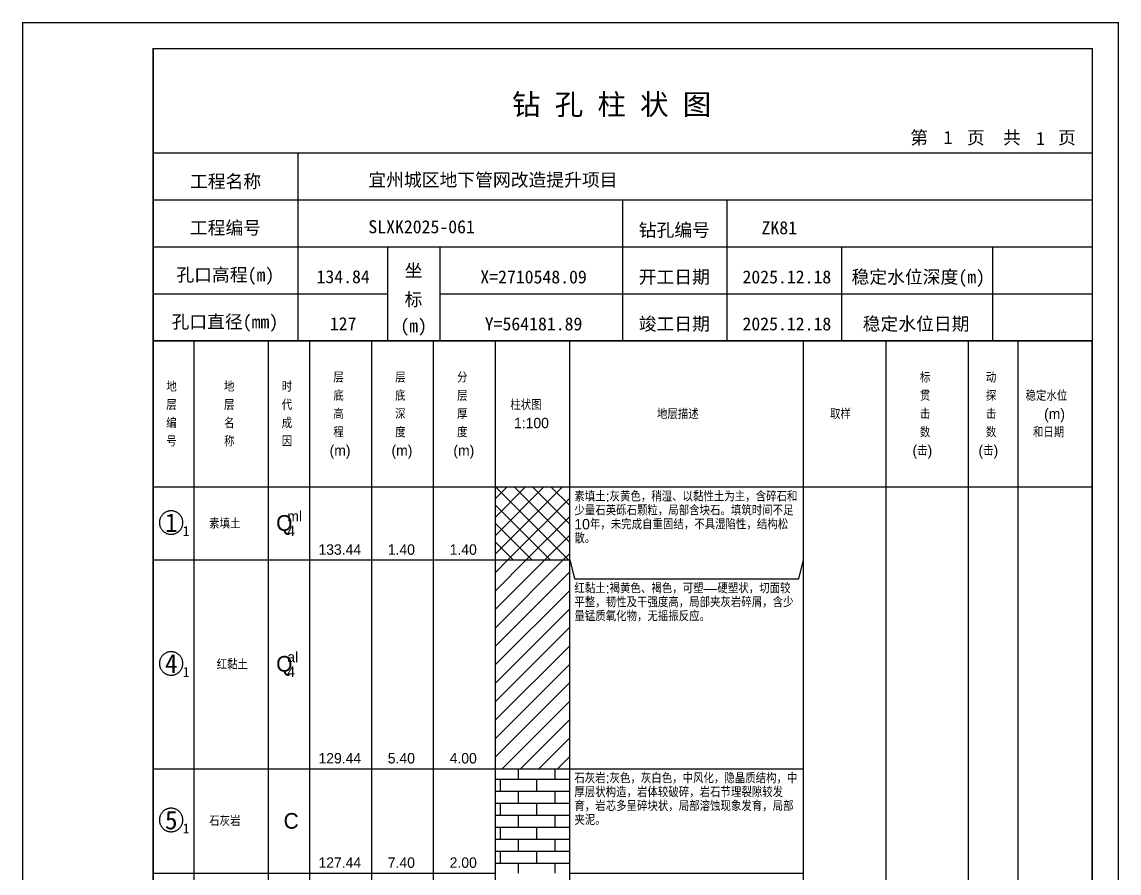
# Model space of a CAD drawing. Header units: millimetres. Extents: x 12489 to 89920, y 4630 to 4927.
# Drawn here: x 54949.3 to 55159.6, y 4763.7 to 4926.8 of the extents above; entities that cross this region are included whole.
import ezdxf
from ezdxf.enums import TextEntityAlignment as Align

# ---------------------------------------------------------------- set-up
doc = ezdxf.new("R2010")
doc.units = ezdxf.units.MM
doc.layers.add('ZZT_TC', color=7, linetype='Continuous')
doc.styles.add('成果图图块', font='', dxfattribs={"height": 2.5})
doc.styles.add('成果图模板', font='')
doc.styles.add('成果图模板标题', font='simhei.ttf')
doc.styles.add('成果图表体', font='Comfont.shx', dxfattribs={"height": 2, "bigfont": 'Hztxt12a.shx'})
doc.styles.get('成果图图块').set_extended_font_data('FangSong_GB2312')
doc.styles.get('成果图模板').set_extended_font_data('FangSong_GB2312')

# ---------------------------------------------------------------- blocks, each defined once
blk = doc.blocks.new('DCBH-1-1-1370', base_point=(0.3, -0.11))
at = {"layer": 'ZZT_TC', "color": 7}
blk.add_polyline3d([(-0.19, 2.31, 0), (-0.3, 2.31, 0), (-0.41, 2.3, 0), (-0.52, 2.29, 0), (-0.63, 2.27, 0), (-0.73, 2.24, 0), (-0.84, 2.21, 0), (-0.95, 2.18, 0), (-1.05, 2.14, 0), (-1.15, 2.09, 0), (-1.25, 2.04, 0), (-1.35, 1.99, 0), (-1.44, 1.93, 0), (-1.53, 1.87, 0), (-1.62, 1.8, 0), (-1.7, 1.73, 0), (-1.78, 1.65, 0), (-1.86, 1.57, 0), (-1.93, 1.49, 0), (-2, 1.4, 0), (-2.06, 1.31, 0), (-2.12, 1.22, 0), (-2.17, 1.12, 0), (-2.22, 1.02, 0), (-2.27, 0.92, 0), (-2.31, 0.82, 0), (-2.34, 0.71, 0), (-2.37, 0.61, 0), (-2.4, 0.5, 0), (-2.41, 0.39, 0), (-2.43, 0.28, 0), (-2.44, 0.17, 0), (-2.44, 0.06, 0), (-2.44, -0.05, 0), (-2.43, -0.16, 0), (-2.41, -0.27, 0), (-2.4, -0.38, 0), (-2.37, -0.49, 0), (-2.34, -0.6, 0), (-2.31, -0.7, 0), (-2.27, -0.8, 0), (-2.22, -0.9, 0), (-2.17, -1, 0), (-2.12, -1.1, 0), (-2.06, -1.19, 0), (-2, -1.28, 0), (-1.93, -1.37, 0), (-1.86, -1.45, 0), (-1.78, -1.53, 0), (-1.7, -1.61, 0), (-1.62, -1.68, 0), (-1.53, -1.75, 0), (-1.44, -1.81, 0), (-1.35, -1.87, 0), (-1.25, -1.93, 0), (-1.15, -1.98, 0), (-1.05, -2.02, 0), (-0.95, -2.06, 0), (-0.84, -2.1, 0), (-0.73, -2.13, 0), (-0.63, -2.15, 0), (-0.52, -2.17, 0), (-0.41, -2.18, 0), (-0.3, -2.19, 0), (-0.19, -2.19, 0), (-0.08, -2.19, 0), (0.03, -2.18, 0), (0.14, -2.17, 0), (0.25, -2.15, 0), (0.36, -2.13, 0), (0.47, -2.1, 0), (0.57, -2.06, 0), (0.67, -2.02, 0), (0.77, -1.98, 0), (0.87, -1.93, 0), (0.97, -1.87, 0), (1.06, -1.81, 0), (1.15, -1.75, 0), (1.24, -1.68, 0), (1.32, -1.61, 0), (1.4, -1.53, 0), (1.48, -1.45, 0), (1.55, -1.37, 0), (1.62, -1.28, 0), (1.68, -1.19, 0), (1.74, -1.1, 0), (1.8, -1, 0), (1.85, -0.9, 0), (1.89, -0.8, 0), (1.93, -0.7, 0), (1.97, -0.6, 0), (2, -0.49, 0), (2.02, -0.38, 0), (2.04, -0.27, 0), (2.05, -0.16, 0), (2.06, -0.05, 0), (2.06, 0.06, 0), (2.06, 0.17, 0), (2.05, 0.28, 0), (2.04, 0.39, 0), (2.02, 0.5, 0), (2, 0.61, 0), (1.97, 0.71, 0), (1.93, 0.82, 0), (1.89, 0.92, 0), (1.85, 1.02, 0), (1.8, 1.12, 0), (1.74, 1.22, 0), (1.68, 1.31, 0), (1.62, 1.4, 0), (1.55, 1.49, 0), (1.48, 1.57, 0), (1.4, 1.65, 0), (1.32, 1.73, 0), (1.24, 1.8, 0), (1.15, 1.87, 0), (1.06, 1.93, 0), (0.97, 1.99, 0), (0.87, 2.04, 0), (0.77, 2.09, 0), (0.67, 2.14, 0), (0.57, 2.18, 0), (0.47, 2.21, 0), (0.36, 2.24, 0), (0.25, 2.27, 0), (0.14, 2.29, 0), (0.03, 2.3, 0), (-0.08, 2.31, 0), (-0.19, 2.31, 0)], dxfattribs=at)
at = {"style": '成果图图块'}
blk.add_text('1', height=3.57, dxfattribs=at).set_placement((-0.16, -1.74), align=Align.CENTER)
blk.add_text('1', height=1.91, dxfattribs=at).set_placement((2.03, -2.53))
blk = doc.blocks.new('DCBH-1-1-1371', base_point=(0.3, -0.11))
at = {"layer": 'ZZT_TC', "color": 7}
blk.add_polyline3d([(-0.19, 2.31, 0), (-0.3, 2.31, 0), (-0.41, 2.3, 0), (-0.52, 2.29, 0), (-0.63, 2.27, 0), (-0.73, 2.24, 0), (-0.84, 2.21, 0), (-0.95, 2.18, 0), (-1.05, 2.14, 0), (-1.15, 2.09, 0), (-1.25, 2.04, 0), (-1.35, 1.99, 0), (-1.44, 1.93, 0), (-1.53, 1.87, 0), (-1.62, 1.8, 0), (-1.7, 1.73, 0), (-1.78, 1.65, 0), (-1.86, 1.57, 0), (-1.93, 1.49, 0), (-2, 1.4, 0), (-2.06, 1.31, 0), (-2.12, 1.22, 0), (-2.17, 1.12, 0), (-2.22, 1.02, 0), (-2.27, 0.92, 0), (-2.31, 0.82, 0), (-2.34, 0.71, 0), (-2.37, 0.61, 0), (-2.4, 0.5, 0), (-2.41, 0.39, 0), (-2.43, 0.28, 0), (-2.44, 0.17, 0), (-2.44, 0.06, 0), (-2.44, -0.05, 0), (-2.43, -0.16, 0), (-2.41, -0.27, 0), (-2.4, -0.38, 0), (-2.37, -0.49, 0), (-2.34, -0.6, 0), (-2.31, -0.7, 0), (-2.27, -0.8, 0), (-2.22, -0.9, 0), (-2.17, -1, 0), (-2.12, -1.1, 0), (-2.06, -1.19, 0), (-2, -1.28, 0), (-1.93, -1.37, 0), (-1.86, -1.45, 0), (-1.78, -1.53, 0), (-1.7, -1.61, 0), (-1.62, -1.68, 0), (-1.53, -1.75, 0), (-1.44, -1.81, 0), (-1.35, -1.87, 0), (-1.25, -1.93, 0), (-1.15, -1.98, 0), (-1.05, -2.02, 0), (-0.95, -2.06, 0), (-0.84, -2.1, 0), (-0.73, -2.13, 0), (-0.63, -2.15, 0), (-0.52, -2.17, 0), (-0.41, -2.18, 0), (-0.3, -2.19, 0), (-0.19, -2.19, 0), (-0.08, -2.19, 0), (0.03, -2.18, 0), (0.14, -2.17, 0), (0.25, -2.15, 0), (0.36, -2.13, 0), (0.47, -2.1, 0), (0.57, -2.06, 0), (0.67, -2.02, 0), (0.77, -1.98, 0), (0.87, -1.93, 0), (0.97, -1.87, 0), (1.06, -1.81, 0), (1.15, -1.75, 0), (1.24, -1.68, 0), (1.32, -1.61, 0), (1.4, -1.53, 0), (1.48, -1.45, 0), (1.55, -1.37, 0), (1.62, -1.28, 0), (1.68, -1.19, 0), (1.74, -1.1, 0), (1.8, -1, 0), (1.85, -0.9, 0), (1.89, -0.8, 0), (1.93, -0.7, 0), (1.97, -0.6, 0), (2, -0.49, 0), (2.02, -0.38, 0), (2.04, -0.27, 0), (2.05, -0.16, 0), (2.06, -0.05, 0), (2.06, 0.06, 0), (2.06, 0.17, 0), (2.05, 0.28, 0), (2.04, 0.39, 0), (2.02, 0.5, 0), (2, 0.61, 0), (1.97, 0.71, 0), (1.93, 0.82, 0), (1.89, 0.92, 0), (1.85, 1.02, 0), (1.8, 1.12, 0), (1.74, 1.22, 0), (1.68, 1.31, 0), (1.62, 1.4, 0), (1.55, 1.49, 0), (1.48, 1.57, 0), (1.4, 1.65, 0), (1.32, 1.73, 0), (1.24, 1.8, 0), (1.15, 1.87, 0), (1.06, 1.93, 0), (0.97, 1.99, 0), (0.87, 2.04, 0), (0.77, 2.09, 0), (0.67, 2.14, 0), (0.57, 2.18, 0), (0.47, 2.21, 0), (0.36, 2.24, 0), (0.25, 2.27, 0), (0.14, 2.29, 0), (0.03, 2.3, 0), (-0.08, 2.31, 0), (-0.19, 2.31, 0)], dxfattribs=at)
at = {"style": '成果图图块'}
blk.add_text('4', height=3.57, dxfattribs=at).set_placement((-0.16, -1.74), align=Align.CENTER)
blk.add_text('1', height=1.91, dxfattribs=at).set_placement((2.03, -2.53))
blk = doc.blocks.new('DCBH-1-1-1372', base_point=(0.3, -0.11))
at = {"layer": 'ZZT_TC', "color": 7}
blk.add_polyline3d([(-0.19, 2.31, 0), (-0.3, 2.31, 0), (-0.41, 2.3, 0), (-0.52, 2.29, 0), (-0.63, 2.27, 0), (-0.73, 2.24, 0), (-0.84, 2.21, 0), (-0.95, 2.18, 0), (-1.05, 2.14, 0), (-1.15, 2.09, 0), (-1.25, 2.04, 0), (-1.35, 1.99, 0), (-1.44, 1.93, 0), (-1.53, 1.87, 0), (-1.62, 1.8, 0), (-1.7, 1.73, 0), (-1.78, 1.65, 0), (-1.86, 1.57, 0), (-1.93, 1.49, 0), (-2, 1.4, 0), (-2.06, 1.31, 0), (-2.12, 1.22, 0), (-2.17, 1.12, 0), (-2.22, 1.02, 0), (-2.27, 0.92, 0), (-2.31, 0.82, 0), (-2.34, 0.71, 0), (-2.37, 0.61, 0), (-2.4, 0.5, 0), (-2.41, 0.39, 0), (-2.43, 0.28, 0), (-2.44, 0.17, 0), (-2.44, 0.06, 0), (-2.44, -0.05, 0), (-2.43, -0.16, 0), (-2.41, -0.27, 0), (-2.4, -0.38, 0), (-2.37, -0.49, 0), (-2.34, -0.6, 0), (-2.31, -0.7, 0), (-2.27, -0.8, 0), (-2.22, -0.9, 0), (-2.17, -1, 0), (-2.12, -1.1, 0), (-2.06, -1.19, 0), (-2, -1.28, 0), (-1.93, -1.37, 0), (-1.86, -1.45, 0), (-1.78, -1.53, 0), (-1.7, -1.61, 0), (-1.62, -1.68, 0), (-1.53, -1.75, 0), (-1.44, -1.81, 0), (-1.35, -1.87, 0), (-1.25, -1.93, 0), (-1.15, -1.98, 0), (-1.05, -2.02, 0), (-0.95, -2.06, 0), (-0.84, -2.1, 0), (-0.73, -2.13, 0), (-0.63, -2.15, 0), (-0.52, -2.17, 0), (-0.41, -2.18, 0), (-0.3, -2.19, 0), (-0.19, -2.19, 0), (-0.08, -2.19, 0), (0.03, -2.18, 0), (0.14, -2.17, 0), (0.25, -2.15, 0), (0.36, -2.13, 0), (0.47, -2.1, 0), (0.57, -2.06, 0), (0.67, -2.02, 0), (0.77, -1.98, 0), (0.87, -1.93, 0), (0.97, -1.87, 0), (1.06, -1.81, 0), (1.15, -1.75, 0), (1.24, -1.68, 0), (1.32, -1.61, 0), (1.4, -1.53, 0), (1.48, -1.45, 0), (1.55, -1.37, 0), (1.62, -1.28, 0), (1.68, -1.19, 0), (1.74, -1.1, 0), (1.8, -1, 0), (1.85, -0.9, 0), (1.89, -0.8, 0), (1.93, -0.7, 0), (1.97, -0.6, 0), (2, -0.49, 0), (2.02, -0.38, 0), (2.04, -0.27, 0), (2.05, -0.16, 0), (2.06, -0.05, 0), (2.06, 0.06, 0), (2.06, 0.17, 0), (2.05, 0.28, 0), (2.04, 0.39, 0), (2.02, 0.5, 0), (2, 0.61, 0), (1.97, 0.71, 0), (1.93, 0.82, 0), (1.89, 0.92, 0), (1.85, 1.02, 0), (1.8, 1.12, 0), (1.74, 1.22, 0), (1.68, 1.31, 0), (1.62, 1.4, 0), (1.55, 1.49, 0), (1.48, 1.57, 0), (1.4, 1.65, 0), (1.32, 1.73, 0), (1.24, 1.8, 0), (1.15, 1.87, 0), (1.06, 1.93, 0), (0.97, 1.99, 0), (0.87, 2.04, 0), (0.77, 2.09, 0), (0.67, 2.14, 0), (0.57, 2.18, 0), (0.47, 2.21, 0), (0.36, 2.24, 0), (0.25, 2.27, 0), (0.14, 2.29, 0), (0.03, 2.3, 0), (-0.08, 2.31, 0), (-0.19, 2.31, 0)], dxfattribs=at)
at = {"style": '成果图图块'}
blk.add_text('5', height=3.57, dxfattribs=at).set_placement((-0.16, -1.74), align=Align.CENTER)
blk.add_text('1', height=1.91, dxfattribs=at).set_placement((2.03, -2.53))
blk = doc.blocks.new('钻孔柱状图路桥昇龙制图梁世成校核莫家里.dwg194', base_point=(25, 236))
for p, q in [((52.82, 236), (52.82, 272)), ((25, 263), (205, 263)), ((115, 236), (115, 263)), ((135, 236), (135, 263)), ((25, 254), (205, 254)), ((70, 236), (70, 254)), ((80, 236), (80, 254)), ((157, 236), (157, 254)), ((185.95, 236), (185.95, 254)), ((25, 245), (70, 245)), ((80, 245), (205, 245))]:
    blk.add_line(p, q)
for points, const_width in [([(0, 0), (210, 0), (210, 297), (0, 297)], 0.25), ([(25, 5), (205, 5), (205, 292), (25, 292)], 0.3)]:
    blk.add_lwpolyline(points, close=True, dxfattribs=dict(const_width=const_width))
at = {"const_width": 0.3}
for points in [[(25, 272), (205, 272)], [(25, 236), (205, 236)]]:
    blk.add_lwpolyline(points, dxfattribs=at)
for s, height, style, p in [('钻 孔 柱 状 图', 4, '成果图模板标题', (93.8, 279.31)), ('第', 2.5, '成果图模板', (170.12, 273.7)), ('页', 2.5, '成果图模板', (180.96, 273.7)), ('共', 2.5, '成果图模板', (187.88, 273.7)), ('页', 2.5, '成果图模板', (198.44, 273.7)), ('工程名称', 2.5, '成果图模板', (32.07, 265.32)), ('宜州城区地下管网改造提升项目', 2.5, '成果图模板', (66.26, 265.61)), ('工程编号', 2.5, '成果图模板', (32.05, 256.41)), ('SLXK2025-061', 2.5, '成果图模板', (66.26, 256.61)), ('钻孔编号', 2.5, '成果图模板', (118.08, 256)), ('ZK81', 2.5, '成果图模板', (141.61, 256.43)), ('孔口高程(m)', 2.5, '成果图模板', (29.48, 247.41)), ('坐', 2.5, '成果图模板', (73.21, 248.24)), ('开工日期', 2.5, '成果图模板', (118.08, 247)), ('稳定水位深度(m)', 2.5, '成果图模板', (158.86, 247)), ('标', 2.5, '成果图模板', (73.21, 242.7)), ('孔口直径(mm)', 2.5, '成果图模板', (28.54, 238.41)), ('(m) ', 2.5, '成果图模板', (72.38, 237.65)), ('竣工日期', 2.5, '成果图模板', (118.08, 238)), ('稳定水位日期', 2.5, '成果图模板', (160.99, 238))]:
    blk.add_text(s, height=height, dxfattribs=dict(style=style)).set_placement(p)
at = {"style": '成果图模板'}
for s, p in [('1', (177.35, 273.74)), ('1', (195.08, 273.53)), ('134.84', (61.43, 247.04)), ('X=2710548.09', (97.92, 247)), ('2025.12.18', (146.46, 247)), ('127', (61.43, 238.04)), ('Y=564181.89', (97.92, 238)), ('2025.12.18', (146.46, 238))]:
    blk.add_text(s, height=2.5, dxfattribs=at).set_placement(p, align=Align.CENTER)

msp = doc.modelspace()

# ---------------------------------------------------------------- hatches: boundary and pattern name
at = {"linetype": 'Continuous'}
h = msp.add_hatch(dxfattribs=at)
h.set_pattern_fill('GKSTT', scale=0.5, style=0, pattern_type=2)
h.set_pattern_definition([(45, (0, 0), (-1.76776695, 1.76776695), []), (135, (0, 0), (-1.76776695, -1.76776695), [])])
h.paths.add_polyline_path([(55040.06, 4823.71), (55054.29, 4823.71), (55054.29, 4837.71), (55040.06, 4837.71)])
h = msp.add_hatch(dxfattribs=at)
h.set_pattern_fill('GKNXT', scale=0.5, style=0, pattern_type=2)
h.set_pattern_definition([(45, (0, 0), (-1.76776695, 1.76776695), [])])
h.paths.add_polyline_path([(55040.06, 4783.71), (55054.29, 4783.71), (55054.29, 4823.71), (55040.06, 4823.71)])
h = msp.add_hatch(dxfattribs=at)
h.set_pattern_fill('GKSHY', scale=0.5, style=0, pattern_type=2)
h.set_pattern_definition([(0, (0, 0), (0, 2.3), []), (90, (0, 0), (-3.5, 2.3), [2.3, -2.3])])
h.paths.add_polyline_path([(55040.06, 4763.71), (55054.29, 4763.71), (55054.29, 4783.71), (55040.06, 4783.71)])

# ---------------------------------------------------------------- linework, layer by layer
at = {"color": 0}
for p, q in [((54974.45, 4837.71), (54982.35, 4837.71)), ((54974.45, 4823.71), (54974.45, 4837.71)), ((54982.35, 4823.71), (54982.35, 4837.71)), ((54974.45, 4823.71), (54982.35, 4823.71)), ((54974.45, 4823.71), (54982.35, 4823.71)), ((54974.45, 4783.71), (54974.45, 4823.71)), ((54982.35, 4783.71), (54982.35, 4823.71)), ((54974.45, 4783.71), (54982.35, 4783.71)), ((54974.45, 4783.71), (54982.35, 4783.71)), ((54974.45, 4763.71), (54974.45, 4783.71)), ((54982.35, 4763.71), (54982.35, 4783.71)), ((54974.45, 4763.71), (54982.35, 4763.71))]:
    msp.add_line(p, q, dxfattribs=at)
for points in [[(54974.45, 4865.71), (54982.35, 4865.71)], [(54974.45, 4837.71), (54974.45, 4865.71)], [(54982.35, 4837.71), (54982.35, 4865.71)], [(54982.35, 4865.71), (54996.58, 4865.71)], [(54982.35, 4837.71), (54982.35, 4865.71)], [(54996.58, 4837.71), (54996.58, 4865.71)], [(54996.58, 4865.71), (55004.49, 4865.71)], [(54996.58, 4837.71), (54996.58, 4865.71)], [(55004.49, 4837.71), (55004.49, 4865.71)], [(55004.49, 4865.71), (55016.35, 4865.71)], [(55004.49, 4837.71), (55004.49, 4865.71)], [(55016.35, 4837.71), (55016.35, 4865.71)], [(55016.35, 4865.71), (55028.2, 4865.71)], [(55016.35, 4837.71), (55016.35, 4865.71)], [(55028.2, 4837.71), (55028.2, 4865.71)], [(55028.2, 4865.71), (55040.06, 4865.71)], [(55028.2, 4837.71), (55028.2, 4865.71)], [(55040.06, 4837.71), (55040.06, 4865.71)], [(55040.06, 4865.71), (55054.29, 4865.71)], [(55040.06, 4837.71), (55040.06, 4865.71)], [(55054.29, 4837.71), (55054.29, 4865.71)], [(55054.29, 4865.71), (55099.11, 4865.71)], [(55054.29, 4837.71), (55054.29, 4865.71)], [(55099.11, 4837.71), (55099.11, 4865.71)], [(55099.11, 4865.71), (55114.92, 4865.71)], [(55099.11, 4837.71), (55099.11, 4865.71)], [(55114.92, 4837.71), (55114.92, 4865.71)], [(55114.92, 4865.71), (55130.73, 4865.71)], [(55114.92, 4837.71), (55114.92, 4865.71)], [(55130.73, 4837.71), (55130.73, 4865.71)], [(55130.73, 4865.71), (55140.22, 4865.71)], [(55130.73, 4837.71), (55130.73, 4865.71)], [(55140.22, 4837.71), (55140.22, 4865.71)], [(55140.22, 4865.71), (55154.45, 4865.71)], [(55140.22, 4837.71), (55140.22, 4865.71)], [(55154.45, 4837.71), (55154.45, 4865.71)], [(54974.45, 4837.71), (54982.35, 4837.71)], [(54974.45, 4643.71), (54974.45, 4837.71)], [(54974.45, 4837.71), (54982.35, 4837.71)], [(54982.35, 4643.71), (54982.35, 4837.71)], [(54982.35, 4837.71), (54996.58, 4837.71)], [(54982.35, 4643.71), (54982.35, 4837.71)], [(54982.35, 4837.71), (54996.58, 4837.71)], [(54982.35, 4837.71), (54996.58, 4837.71)], [(54982.35, 4823.71), (54982.35, 4837.71)], [(54996.58, 4643.71), (54996.58, 4837.71)], [(54996.58, 4823.71), (54996.58, 4837.71)], [(54996.58, 4837.71), (55004.49, 4837.71)], [(54996.58, 4643.71), (54996.58, 4837.71)], [(54996.58, 4837.71), (55004.49, 4837.71)], [(54996.58, 4837.71), (55004.49, 4837.71)], [(54996.58, 4823.71), (54996.58, 4837.71)], [(55004.49, 4643.71), (55004.49, 4837.71)], [(55004.49, 4823.71), (55004.49, 4837.71)], [(55004.49, 4837.71), (55016.35, 4837.71)], [(55004.49, 4643.71), (55004.49, 4837.71)], [(55004.49, 4837.71), (55016.35, 4837.71)], [(55004.49, 4837.71), (55016.35, 4837.71)], [(55004.49, 4823.71), (55004.49, 4837.71)], [(55016.35, 4643.71), (55016.35, 4837.71)], [(55016.35, 4823.71), (55016.35, 4837.71)], [(55016.35, 4837.71), (55028.2, 4837.71)], [(55016.35, 4643.71), (55016.35, 4837.71)], [(55016.35, 4837.71), (55028.2, 4837.71)], [(55016.35, 4837.71), (55028.2, 4837.71)], [(55016.35, 4823.71), (55016.35, 4837.71)], [(55028.2, 4643.71), (55028.2, 4837.71)], [(55028.2, 4823.71), (55028.2, 4837.71)], [(55028.2, 4837.71), (55040.06, 4837.71)], [(55028.2, 4643.71), (55028.2, 4837.71)], [(55028.2, 4837.71), (55040.06, 4837.71)], [(55028.2, 4837.71), (55040.06, 4837.71)], [(55028.2, 4823.71), (55028.2, 4837.71)], [(55040.06, 4643.71), (55040.06, 4837.71)], [(55040.06, 4823.71), (55040.06, 4837.71)], [(55040.06, 4837.71), (55054.29, 4837.71)], [(55040.06, 4643.71), (55040.06, 4837.71)], [(55040.06, 4837.71), (55054.29, 4837.71)], [(55054.29, 4643.71), (55054.29, 4837.71)], [(55054.29, 4837.71), (55099.11, 4837.71)], [(55054.29, 4643.71), (55054.29, 4837.71)], [(55054.29, 4837.71), (55099.11, 4837.71)], [(55054.29, 4823.71), (55054.29, 4837.71)], [(55099.11, 4643.71), (55099.11, 4837.71)], [(55099.11, 4823.71), (55099.11, 4837.71)], [(55099.11, 4837.71), (55114.92, 4837.71)], [(55099.11, 4643.71), (55099.11, 4837.71)], [(55099.11, 4837.71), (55114.92, 4837.71)], [(55114.92, 4643.71), (55114.92, 4837.71)], [(55114.92, 4837.71), (55130.73, 4837.71)], [(55114.92, 4643.71), (55114.92, 4837.71)], [(55114.92, 4837.71), (55130.73, 4837.71)], [(55130.73, 4643.71), (55130.73, 4837.71)], [(55130.73, 4837.71), (55140.22, 4837.71)], [(55130.73, 4643.71), (55130.73, 4837.71)], [(55130.73, 4837.71), (55140.22, 4837.71)], [(55140.22, 4643.71), (55140.22, 4837.71)], [(55140.22, 4837.71), (55154.45, 4837.71)], [(55140.22, 4643.71), (55140.22, 4837.71)], [(55140.22, 4837.71), (55154.45, 4837.71)], [(55154.45, 4643.71), (55154.45, 4837.71)], [(54982.35, 4823.71), (54996.58, 4823.71)], [(54982.35, 4823.71), (54996.58, 4823.71)], [(54982.35, 4783.71), (54982.35, 4823.71)], [(54996.58, 4783.71), (54996.58, 4823.71)], [(54996.58, 4823.71), (55004.49, 4823.71)], [(54996.58, 4823.71), (55004.49, 4823.71)], [(54996.58, 4783.71), (54996.58, 4823.71)], [(55004.49, 4783.71), (55004.49, 4823.71)], [(55004.49, 4823.71), (55016.35, 4823.71)], [(55004.49, 4823.71), (55016.35, 4823.71)], [(55004.49, 4783.71), (55004.49, 4823.71)], [(55016.35, 4783.71), (55016.35, 4823.71)], [(55016.35, 4823.71), (55028.2, 4823.71)], [(55016.35, 4823.71), (55028.2, 4823.71)], [(55016.35, 4783.71), (55016.35, 4823.71)], [(55028.2, 4783.71), (55028.2, 4823.71)], [(55028.2, 4823.71), (55040.06, 4823.71)], [(55028.2, 4823.71), (55040.06, 4823.71)], [(55028.2, 4783.71), (55028.2, 4823.71)], [(55040.06, 4783.71), (55040.06, 4823.71)], [(55054.29, 4823.71), (55055.19, 4820.11)], [(55054.29, 4783.71), (55054.29, 4823.71)], [(55098.22, 4820.11), (55099.11, 4823.71)], [(55099.11, 4783.71), (55099.11, 4823.71)], [(55055.19, 4820.11), (55098.22, 4820.11)], [(54982.35, 4783.71), (54996.58, 4783.71)], [(54982.35, 4783.71), (54996.58, 4783.71)], [(54982.35, 4763.71), (54982.35, 4783.71)], [(54996.58, 4763.71), (54996.58, 4783.71)], [(54996.58, 4783.71), (55004.49, 4783.71)], [(54996.58, 4783.71), (55004.49, 4783.71)], [(54996.58, 4763.71), (54996.58, 4783.71)], [(55004.49, 4763.71), (55004.49, 4783.71)], [(55004.49, 4783.71), (55016.35, 4783.71)], [(55004.49, 4783.71), (55016.35, 4783.71)], [(55004.49, 4763.71), (55004.49, 4783.71)], [(55016.35, 4763.71), (55016.35, 4783.71)], [(55016.35, 4783.71), (55028.2, 4783.71)], [(55016.35, 4783.71), (55028.2, 4783.71)], [(55016.35, 4763.71), (55016.35, 4783.71)], [(55028.2, 4763.71), (55028.2, 4783.71)], [(55028.2, 4783.71), (55040.06, 4783.71)], [(55028.2, 4783.71), (55040.06, 4783.71)], [(55028.2, 4763.71), (55028.2, 4783.71)], [(55040.06, 4763.71), (55040.06, 4783.71)], [(55054.29, 4783.71), (55099.11, 4783.71)], [(55054.29, 4783.71), (55099.11, 4783.71)], [(55054.29, 4763.71), (55054.29, 4783.71)], [(55099.11, 4763.71), (55099.11, 4783.71)], [(54982.35, 4763.71), (54996.58, 4763.71)], [(54996.58, 4763.71), (55004.49, 4763.71)], [(55004.49, 4763.71), (55016.35, 4763.71)], [(55016.35, 4763.71), (55028.2, 4763.71)], [(55028.2, 4763.71), (55040.06, 4763.71)], [(55054.29, 4763.71), (55099.11, 4763.71)]]:
    msp.add_lwpolyline(points, dxfattribs=at)
at = {"color": 7, "flags": 128}
for points in [[(55040.06, 4823.71), (55054.29, 4823.71)], [(55040.06, 4783.71), (55054.29, 4783.71)]]:
    msp.add_lwpolyline(points, dxfattribs=at)

# ---------------------------------------------------------------- block references
for name, p in [('钻孔柱状图路桥昇龙制图梁世成校核莫家里.dwg194', (54974.45, 4865.71)), ('DCBH-1-1-1370', (54978.4, 4830.71)), ('DCBH-1-1-1371', (54978.4, 4803.71)), ('DCBH-1-1-1372', (54978.4, 4773.71))]:
    msp.add_blockref(name, p)

# ---------------------------------------------------------------- texts
at = {"color": 0, "style": '成果图表体'}
for s, height, p in [('层', 2, (55009, 4857.71)), ('层', 2, (55020.85, 4857.71)), ('分', 2, (55032.71, 4857.71)), ('标', 2, (55121.41, 4857.71)), ('动', 2, (55134.05, 4857.71)), ('地', 2, (54976.98, 4855.96)), ('地', 2, (54988.05, 4855.96)), ('时', 2, (54999.11, 4855.96)), ('底', 2, (55009, 4854.21)), ('底', 2, (55020.85, 4854.21)), ('层', 2, (55032.71, 4854.21)), ('贯', 2, (55121.41, 4854.21)), ('探', 2, (55134.05, 4854.21)), ('稳定水位', 2, (55141.65, 4854.21)), ('层', 2, (54976.98, 4852.46)), ('层', 2, (54988.05, 4852.46)), ('代', 2, (54999.11, 4852.46)), ('高', 2, (55009, 4850.71)), ('深', 2, (55020.85, 4850.71)), ('厚', 2, (55032.71, 4850.71)), ('柱状图', 2, (55042.91, 4852.46)), ('地层描述', 2, (55071.02, 4850.71)), ('取样', 2, (55104.18, 4850.71)), ('击', 2, (55121.41, 4850.71)), ('击', 2, (55134.05, 4850.71)), ('(m)', 2, (55145.2, 4850.71)), ('编', 2, (54976.98, 4848.96)), ('名', 2, (54988.05, 4848.96)), ('成', 2, (54999.11, 4848.96)), ('1:100', 2, (55043.62, 4848.96)), ('程', 2, (55009, 4847.21)), ('度', 2, (55020.85, 4847.21)), ('度', 2, (55032.71, 4847.21)), ('数', 2, (55121.41, 4847.21)), ('数', 2, (55134.05, 4847.21)), ('和日期', 2, (55143.07, 4847.21)), ('号', 2, (54976.98, 4845.46)), ('称', 2, (54988.05, 4845.46)), ('因', 2, (54999.11, 4845.46)), ('(m)', 2, (55008.28, 4843.71)), ('(m)', 2, (55020.14, 4843.71)), ('(m)', 2, (55032, 4843.71)), ('(击)', 2, (55119.99, 4843.71)), ('(击)', 2, (55132.63, 4843.71)), ('素填土', 2, (54985.2, 4829.71)), ('Q', 3, (54998.05, 4829.31)), ('ml', 2, (55000.18, 4831.11)), ('4', 2, (55000.18, 4828.31)), ('133.44', 2, (55006.15, 4824.71)), ('1.40', 2, (55019.43, 4824.71)), ('1.40', 2, (55031.29, 4824.71)), ('红黏土', 2, (54986.63, 4802.71)), ('Q', 3, (54998.05, 4802.31)), ('al', 2, (55000.18, 4804.11)), ('4', 2, (55000.18, 4801.31)), ('129.44', 2, (55006.15, 4784.71)), ('5.40', 2, (55019.43, 4784.71)), ('4.00', 2, (55031.29, 4784.71)), ('石灰岩', 2, (54985.2, 4772.71)), ('C', 3, (54999.47, 4772.21)), ('127.44', 2, (55006.15, 4764.71)), ('7.40', 2, (55019.43, 4764.71)), ('2.00', 2, (55031.29, 4764.71))]:
    msp.add_text(s, height=height, dxfattribs=at).set_placement(p)
at = {"color": 0, "char_height": 2, "width": 43.0292, "attachment_point": 1, "line_spacing_factor": 0.8, "style": '成果图表体'}
for s, insert in [('素填土:灰黄色，稍湿、以黏性土为主，含碎石和少量石英砾石颗粒，局部含块石。填筑时间不足10年，未完成自重固结，不具湿陷性，结构松散。', (55055.19, 4836.91)), ('红黏土:褐黄色、褐色，可塑—硬塑状，切面较平整，韧性及干强度高，局部夹灰岩碎屑，含少量锰质氧化物，无摇振反应。', (55055.19, 4819.31)), ('石灰岩:灰色，灰白色，中风化，隐晶质结构，中厚层状构造，岩体较破碎，岩石节理裂隙较发育，岩芯多呈碎块状，局部溶蚀现象发育，局部夹泥。', (55055.19, 4782.91))]:
    msp.add_mtext(s, dxfattribs=dict(at, insert=insert))

doc.saveas('drawing.dxf')
